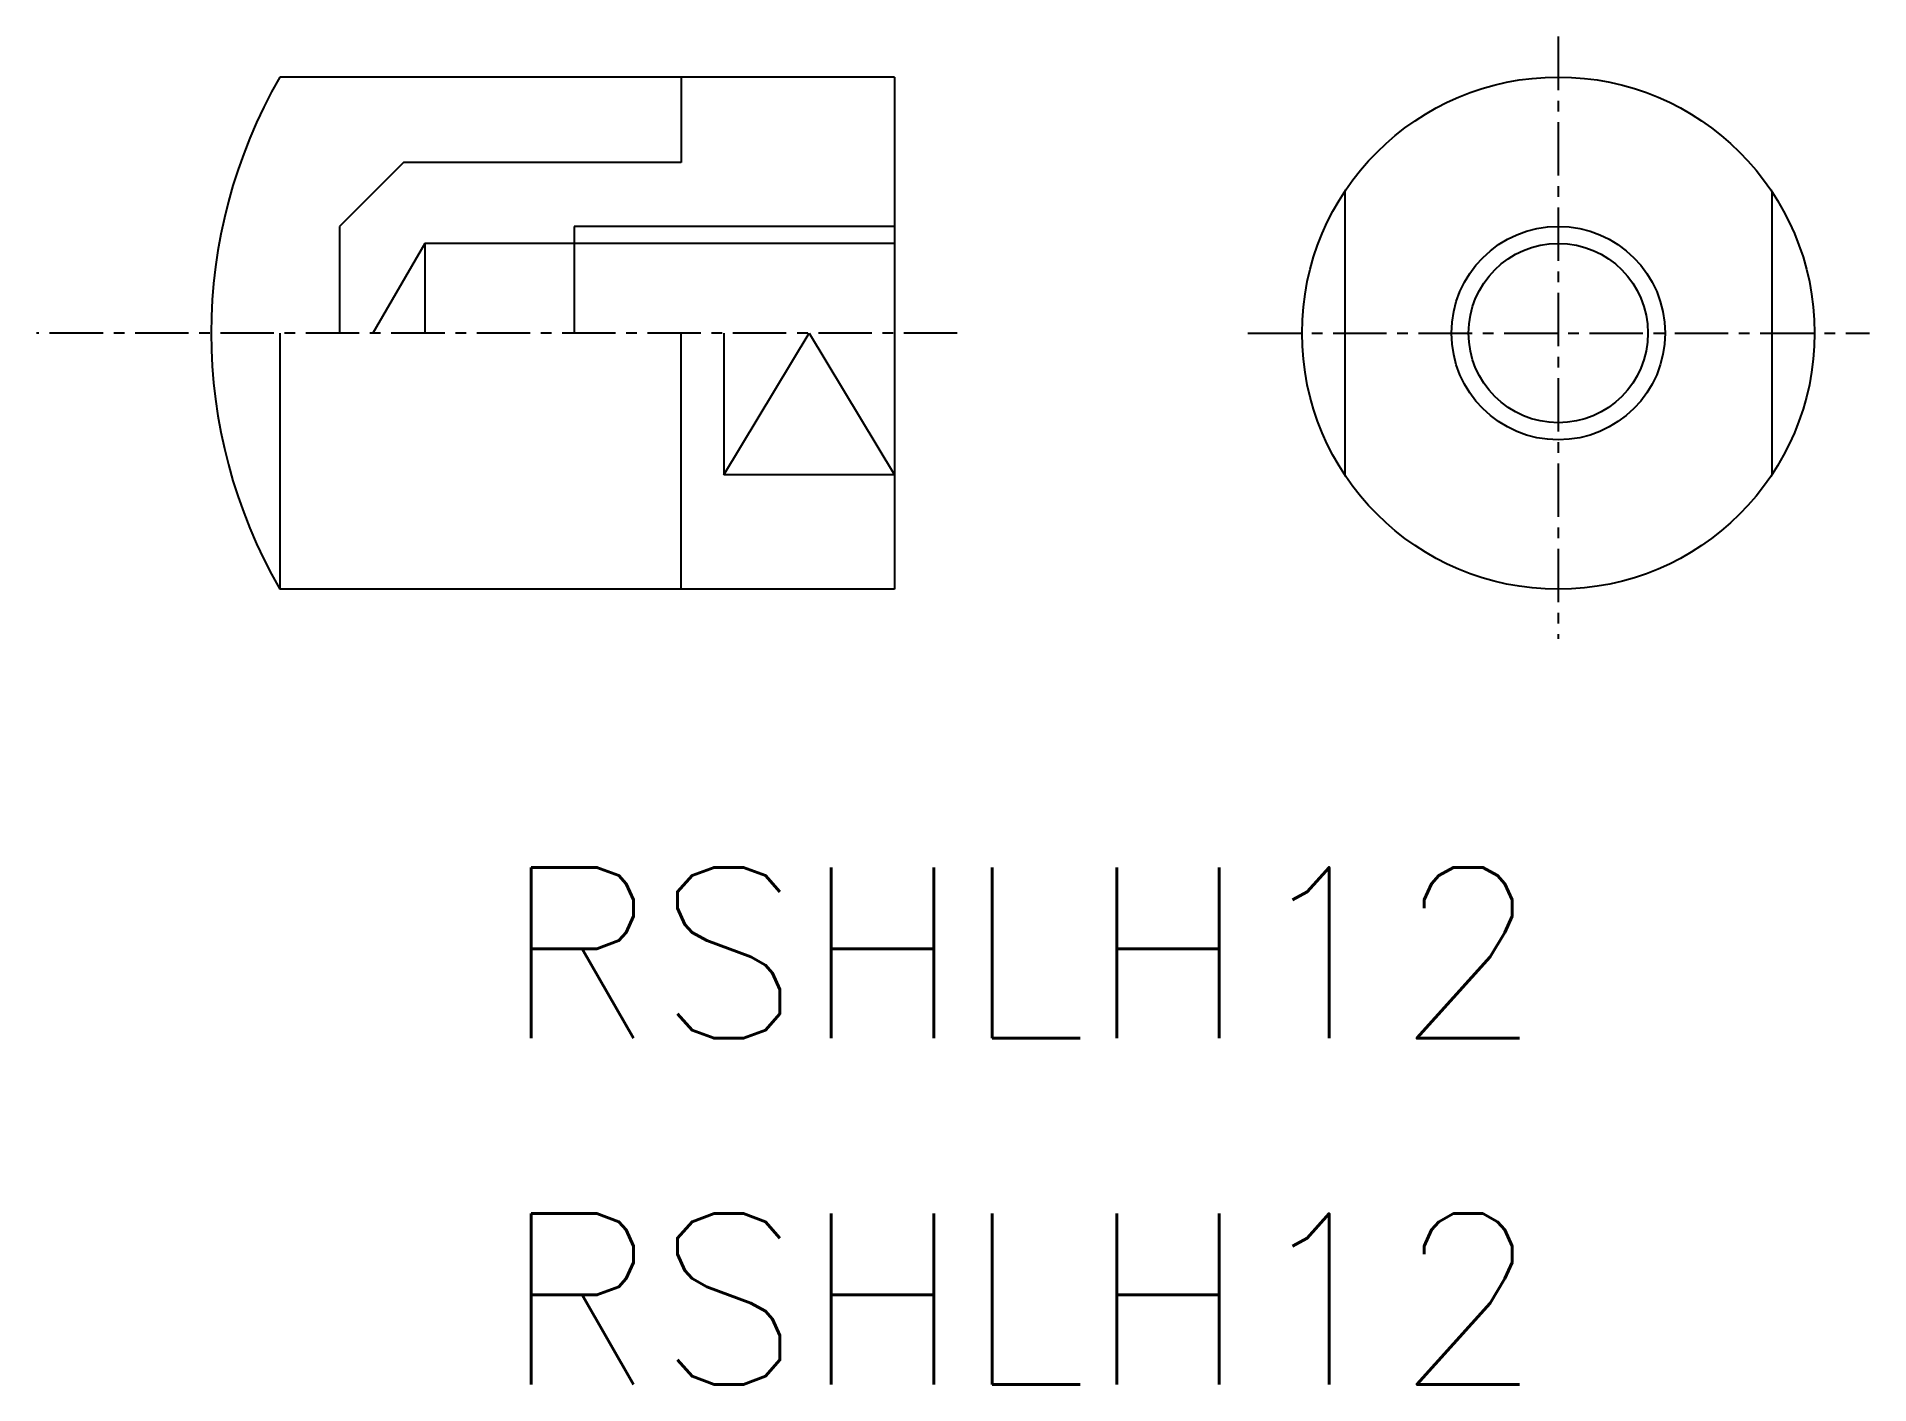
# Model space of a CAD drawing. Extents: x -135.7 to -92.8, y 1540.6 to 1572.2.
import ezdxf

# ---------------------------------------------------------------- set-up
doc = ezdxf.new("R2010")
doc.units = 0
doc.linetypes.add('CENTER', pattern=[2, 1.25, -0.25, 0.25, -0.25])
doc.layers.get('0').update_dxf_attribs({"linetype": 'CONTINUOUS'})
doc.layers.add('CENTER', color=1, linetype='CENTER')
doc.styles.get("Standard").update_dxf_attribs({"font": 'txt.shx', "bigfont": 'bigfont.shx'})

msp = doc.modelspace()

# ---------------------------------------------------------------- linework, layer by layer
at = {"color": 7, "linetype": 'CONTINUOUS'}
for p, q in [((-115.586, 1571.262), (-129.978, 1571.262)), ((-115.586, 1571.262), (-115.586, 1559.262)), ((-105.044, 1568.578), (-105.044, 1561.945)), ((-105.044, 1568.578), (-105.044, 1561.945)), ((-95.044, 1568.578), (-95.044, 1561.945)), ((-95.044, 1568.578), (-95.044, 1561.945)), ((-129.978, 1565.262), (-129.978, 1559.262)), ((-120.586, 1559.262), (-120.586, 1565.262)), ((-119.586, 1561.945), (-117.586, 1565.262)), ((-119.586, 1565.262), (-119.586, 1561.945)), ((-117.586, 1565.262), (-115.586, 1561.945)), ((-115.586, 1561.945), (-119.586, 1561.945)), ((-115.586, 1559.262), (-129.978, 1559.262))]:
    msp.add_line(p, q, dxfattribs=at)
at = {"color": 3, "linetype": 'CONTINUOUS'}
for p, q in [((-120.586, 1571.262), (-120.586, 1569.262)), ((-127.086, 1569.262), (-128.586, 1567.762)), ((-120.586, 1569.262), (-127.086, 1569.262)), ((-128.586, 1567.762), (-128.586, 1565.262)), ((-115.586, 1567.762), (-123.086, 1567.762)), ((-123.086, 1567.762), (-123.086, 1565.262)), ((-126.586, 1567.362), (-127.799, 1565.262)), ((-115.586, 1567.362), (-126.586, 1567.362)), ((-126.586, 1567.362), (-126.586, 1565.262))]:
    msp.add_line(p, q, dxfattribs=at)
at = {"color": 7, "linetype": 'CONTINUOUS'}
for radius in [6, 6, 2.1, 2.1]:
    msp.add_circle((-100.044, 1565.262), radius, dxfattribs=at)
at = {"color": 3, "linetype": 'CONTINUOUS'}
msp.add_circle((-100.044, 1565.262), 2.5, dxfattribs=at)
at = {"color": 7, "linetype": 'CONTINUOUS'}
msp.add_arc((-119.586, 1565.262), 12, 150, 210, dxfattribs=at)
at = {"layer": 'CENTER', "color": 1, "linetype": 'CENTER'}
for p, q in [((-100.044, 1572.208), (-100.044, 1558.1)), ((-114.12, 1565.262), (-135.674, 1565.262)), ((-107.314, 1565.262), (-92.761, 1565.262))]:
    msp.add_line(p, q, dxfattribs=at)

# ---------------------------------------------------------------- texts
for p in [(-124.783, 1548.745), (-124.783, 1540.635)]:
    msp.add_text('RSHLH12', height=4).set_placement(p)

doc.saveas('drawing.dxf')
